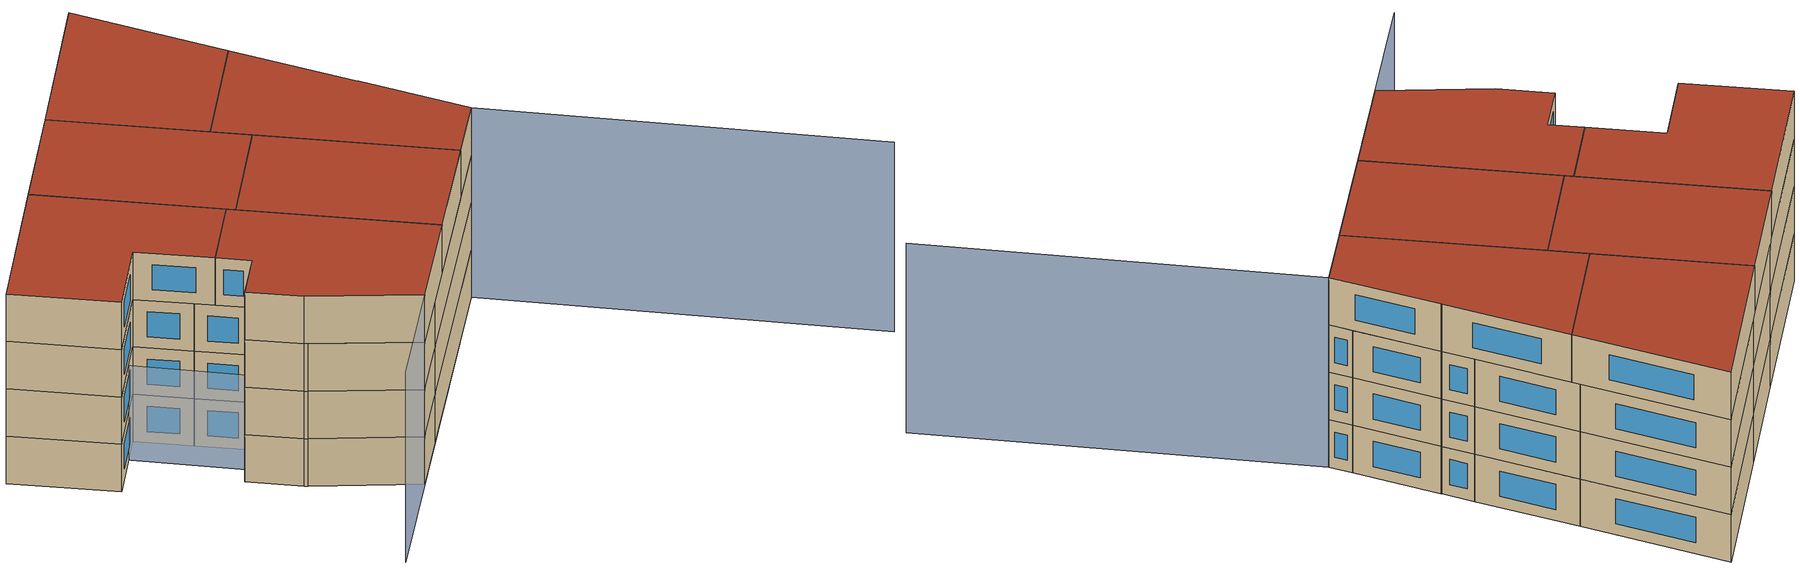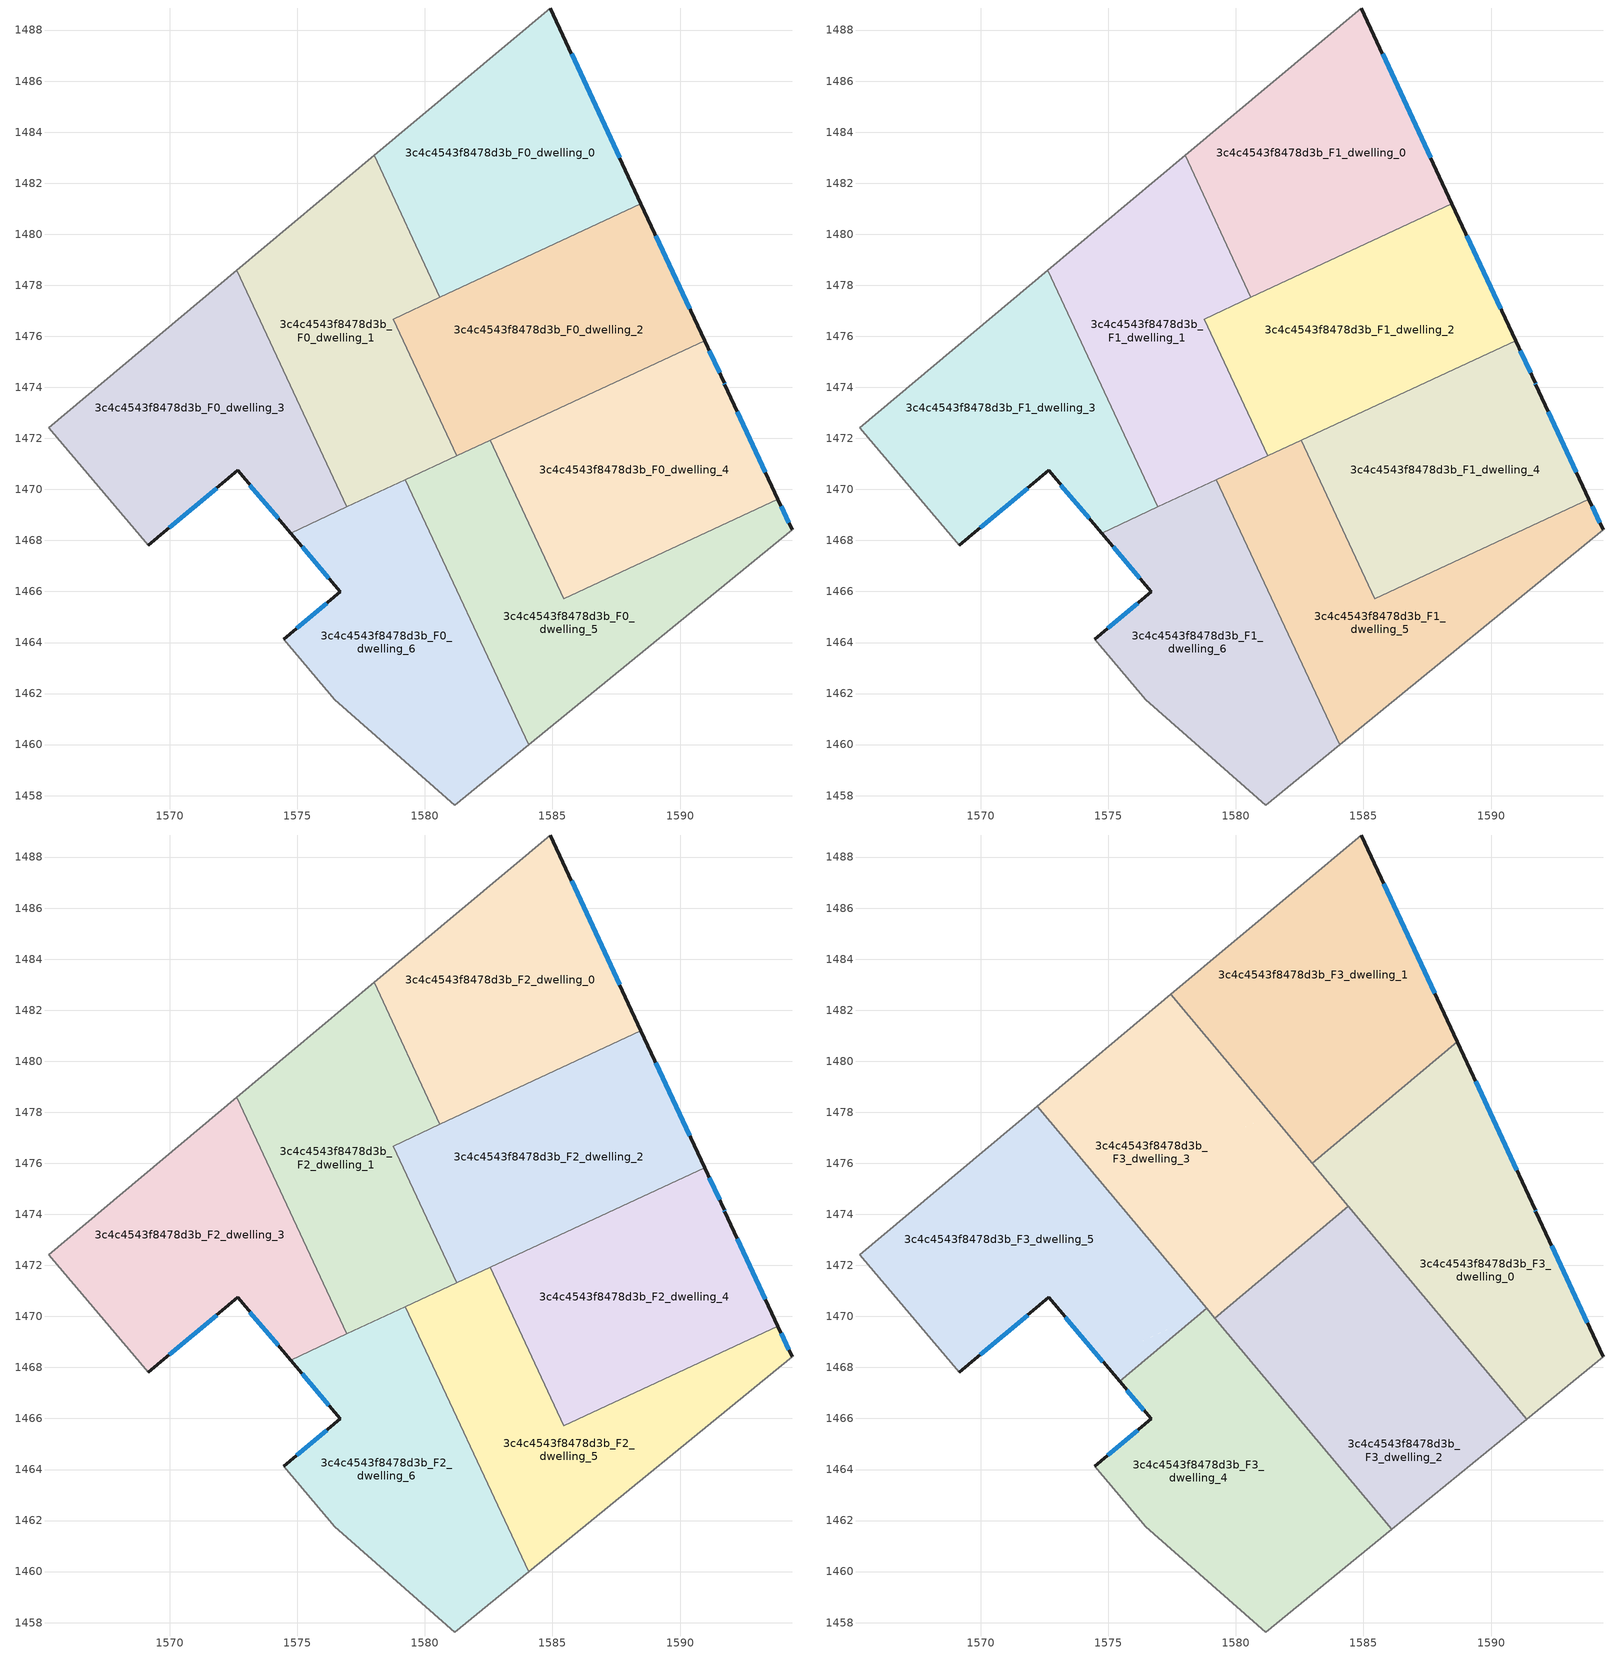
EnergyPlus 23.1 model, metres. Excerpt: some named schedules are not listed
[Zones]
3c4c4543f8478d3b_F0_dwelling_0
 floor ground (EU_floor_Construction): 1584.91,1488.87 1588.47,1481.19 1580.59,1477.53 1578.01,1483.09 z0
 wall outside (EU_wall_Construction): 1588.47,1481.19 1584.91,1488.87 z0:3
 wall to 3c4c4543f8478d3b_F0_dwelling_1 (EU_wall_Construction): 1578.01,1483.09 1580.59,1477.53 z0:3
 wall adiabatic (EU_wall_Construction): 1584.91,1488.87 1578.01,1483.09 z0:3
 wall to 3c4c4543f8478d3b_F0_dwelling_2 (EU_wall_Construction): 1580.59,1477.53 1588.47,1481.19 z0:3
 window (EU_Window_Construction): 1587.63,1483 1585.75,1487.06 z0.7:2.3
3c4c4543f8478d3b_F0_dwelling_1
 floor ground (EU_floor_Construction): 1578.01,1483.09 1580.59,1477.53 1578.75,1476.68 1581.25,1471.31 1576.95,1469.32 1572.64,1478.59 z0
 wall to 3c4c4543f8478d3b_F0_dwelling_2 (EU_wall_Construction): 1581.25,1471.31 1578.75,1476.68 1580.59,1477.53 z0:3
 wall to 3c4c4543f8478d3b_F0_dwelling_3 (EU_wall_Construction): 1572.64,1478.59 1576.95,1469.32 z0:3
 wall adiabatic (EU_wall_Construction): 1578.01,1483.09 1572.64,1478.59 z0:3
 wall to 3c4c4543f8478d3b_F0_dwelling_6 (EU_wall_Construction): 1576.95,1469.32 1579.24,1470.38 z0:3
 wall to 3c4c4543f8478d3b_F0_dwelling_5 (EU_wall_Construction): 1579.24,1470.38 1581.25,1471.31 z0:3
3c4c4543f8478d3b_F0_dwelling_2
 floor ground (EU_floor_Construction): 1588.47,1481.19 1590.96,1475.83 1581.25,1471.31 1578.75,1476.68 z0
 wall outside (EU_wall_Construction): 1590.96,1475.83 1588.47,1481.19 z0:3
 wall to 3c4c4543f8478d3b_F0_dwelling_4 (EU_wall_Construction): 1582.56,1471.92 1590.96,1475.83 z0:3
 wall to 3c4c4543f8478d3b_F0_dwelling_5 (EU_wall_Construction): 1581.25,1471.31 1582.56,1471.92 z0:3
 window (EU_Window_Construction): 1590.38,1477.09 1589.05,1479.93 z0.7:2.3
3c4c4543f8478d3b_F0_dwelling_3
 floor ground (EU_floor_Construction): 1572.64,1478.59 1576.95,1469.32 1574.74,1468.29 1572.66,1470.74 1569.17,1467.81 1565.26,1472.42 z0
 wall outside (EU_wall_Construction): 1569.17,1467.81 1572.66,1470.74 1574.74,1468.29 z0:3
 wall adiabatic (EU_wall_Construction): 1572.64,1478.59 1565.26,1472.42 1569.17,1467.81 z0:3
 wall to 3c4c4543f8478d3b_F0_dwelling_6 (EU_wall_Construction): 1574.74,1468.29 1576.95,1469.31 z0:3
 window (EU_Window_Construction): 1573.15,1470.17 1574.25,1468.86 / 1569.99,1468.5 1571.84,1470.05 z0.7:2.3
3c4c4543f8478d3b_F0_dwelling_4
 floor ground (EU_floor_Construction): 1591.73,1474.17 1591.76,1474.11 1593.84,1469.62 1585.45,1465.72 1582.56,1471.92 1590.96,1475.83 z0
 wall outside (EU_wall_Construction): 1593.84,1469.62 1591.76,1474.11 1591.73,1474.17 1590.96,1475.83 z0:3
 wall to 3c4c4543f8478d3b_F0_dwelling_5 (EU_wall_Construction): 1582.56,1471.92 1585.45,1465.72 1593.84,1469.62 z0:3
 window (EU_Window_Construction): 1591.75,1474.12 1591.73,1474.16 / 1593.35,1470.67 1592.24,1473.05 / 1591.55,1474.56 1591.14,1475.44 z0.7:2.3
3c4c4543f8478d3b_F0_dwelling_5
 floor ground (EU_floor_Construction): 1593.84,1469.62 1594.4,1468.41 1584.07,1460 1579.24,1470.38 1582.56,1471.92 1585.45,1465.72 z0
 wall outside (EU_wall_Construction): 1594.4,1468.41 1593.84,1469.62 z0:3
 wall adiabatic (EU_wall_Construction): 1584.07,1460 1594.4,1468.41 z0:3
 wall to 3c4c4543f8478d3b_F0_dwelling_6 (EU_wall_Construction): 1579.24,1470.38 1584.07,1460 z0:3
 window (EU_Window_Construction): 1594.26,1468.7 1593.97,1469.33 z0.7:2.3
3c4c4543f8478d3b_F0_dwelling_6
 floor ground (EU_floor_Construction): 1579.24,1470.38 1584.07,1460 1581.17,1457.63 1576.63,1461.62 1576.48,1461.75 1574.46,1464.13 1576.69,1465.98 1574.74,1468.29 z0
 wall outside (EU_wall_Construction): 1574.74,1468.29 1576.69,1465.98 1574.46,1464.13 z0:3
 wall adiabatic (EU_wall_Construction): 1574.46,1464.13 1576.48,1461.75 1576.63,1461.62 1581.17,1457.63 1584.07,1460 z0:3
 window (EU_Window_Construction): 1575.2,1467.75 1576.23,1466.52 / 1576.16,1465.55 1574.98,1464.56 z0.7:2.3
3c4c4543f8478d3b_F1_dwelling_0
 floor to 3c4c4543f8478d3b_F0_dwelling_0 (EU_floor_Construction): 1584.91,1488.87 1588.47,1481.19 1580.59,1477.53 1578.01,1483.09 z3
 wall outside (EU_wall_Construction): 1588.47,1481.19 1584.91,1488.87 z3:6
 wall to 3c4c4543f8478d3b_F1_dwelling_1 (EU_wall_Construction): 1578.01,1483.09 1580.59,1477.53 z3:6
 wall adiabatic (EU_wall_Construction): 1584.91,1488.87 1578.01,1483.09 z3:6
 wall to 3c4c4543f8478d3b_F1_dwelling_2 (EU_wall_Construction): 1580.59,1477.53 1588.47,1481.19 z3:6
 window (EU_Window_Construction): 1587.63,1483 1585.75,1487.06 z3.7:5.3
3c4c4543f8478d3b_F1_dwelling_1
 floor to 3c4c4543f8478d3b_F0_dwelling_1 (EU_floor_Construction): 1578.01,1483.09 1580.59,1477.53 1578.75,1476.68 1581.25,1471.31 1576.95,1469.32 1572.64,1478.59 z3
 wall to 3c4c4543f8478d3b_F1_dwelling_2 (EU_wall_Construction): 1581.25,1471.31 1578.75,1476.68 1580.59,1477.53 z3:6
 wall to 3c4c4543f8478d3b_F1_dwelling_3 (EU_wall_Construction): 1572.64,1478.59 1576.95,1469.32 z3:6
 wall adiabatic (EU_wall_Construction): 1578.01,1483.09 1572.64,1478.59 z3:6
 wall to 3c4c4543f8478d3b_F1_dwelling_6 (EU_wall_Construction): 1576.95,1469.32 1579.24,1470.38 z3:6
 wall to 3c4c4543f8478d3b_F1_dwelling_5 (EU_wall_Construction): 1579.24,1470.38 1581.25,1471.31 z3:6
3c4c4543f8478d3b_F1_dwelling_2
 floor to 3c4c4543f8478d3b_F0_dwelling_2 (EU_floor_Construction): 1588.47,1481.19 1590.96,1475.83 1581.25,1471.31 1578.75,1476.68 z3
 wall outside (EU_wall_Construction): 1590.96,1475.83 1588.47,1481.19 z3:6
 wall to 3c4c4543f8478d3b_F1_dwelling_4 (EU_wall_Construction): 1582.56,1471.92 1590.96,1475.83 z3:6
 wall to 3c4c4543f8478d3b_F1_dwelling_5 (EU_wall_Construction): 1581.25,1471.31 1582.56,1471.92 z3:6
 window (EU_Window_Construction): 1590.38,1477.09 1589.05,1479.93 z3.7:5.3
3c4c4543f8478d3b_F1_dwelling_3
 floor to 3c4c4543f8478d3b_F0_dwelling_3 (EU_floor_Construction): 1572.64,1478.59 1576.95,1469.32 1574.74,1468.29 1572.66,1470.74 1569.17,1467.81 1565.26,1472.42 z3
 wall outside (EU_wall_Construction): 1569.17,1467.81 1572.66,1470.74 1574.74,1468.29 z3:6
 wall adiabatic (EU_wall_Construction): 1572.64,1478.59 1565.26,1472.42 1569.17,1467.81 z3:6
 wall to 3c4c4543f8478d3b_F1_dwelling_6 (EU_wall_Construction): 1574.74,1468.29 1576.95,1469.31 z3:6
 window (EU_Window_Construction): 1573.15,1470.17 1574.25,1468.86 / 1569.99,1468.5 1571.84,1470.05 z3.7:5.3
3c4c4543f8478d3b_F1_dwelling_4
 floor to 3c4c4543f8478d3b_F0_dwelling_4 (EU_floor_Construction): 1591.73,1474.17 1591.76,1474.11 1593.84,1469.62 1585.45,1465.72 1582.56,1471.92 1590.96,1475.83 z3
 wall outside (EU_wall_Construction): 1593.84,1469.62 1591.76,1474.11 1591.73,1474.17 1590.96,1475.83 z3:6
 wall to 3c4c4543f8478d3b_F1_dwelling_5 (EU_wall_Construction): 1582.56,1471.92 1585.45,1465.72 1593.84,1469.62 z3:6
 window (EU_Window_Construction): 1591.75,1474.12 1591.73,1474.16 / 1593.35,1470.67 1592.24,1473.05 / 1591.55,1474.56 1591.14,1475.44 z3.7:5.3
3c4c4543f8478d3b_F1_dwelling_5
 floor to 3c4c4543f8478d3b_F0_dwelling_5 (EU_floor_Construction): 1593.84,1469.62 1594.4,1468.41 1584.07,1460 1579.24,1470.38 1582.56,1471.92 1585.45,1465.72 z3
 wall outside (EU_wall_Construction): 1594.4,1468.41 1593.84,1469.62 z3:6
 wall adiabatic (EU_wall_Construction): 1584.07,1460 1594.4,1468.41 z3:6
 wall to 3c4c4543f8478d3b_F1_dwelling_6 (EU_wall_Construction): 1579.24,1470.38 1584.07,1460 z3:6
 window (EU_Window_Construction): 1594.26,1468.7 1593.97,1469.33 z3.7:5.3
3c4c4543f8478d3b_F1_dwelling_6
 floor to 3c4c4543f8478d3b_F0_dwelling_6 (EU_floor_Construction): 1579.24,1470.38 1584.07,1460 1581.17,1457.63 1576.63,1461.62 1576.48,1461.75 1574.46,1464.13 1576.69,1465.98 1574.74,1468.29 z3
 wall outside (EU_wall_Construction): 1574.74,1468.29 1576.69,1465.98 1574.46,1464.13 z3:6
 wall adiabatic (EU_wall_Construction): 1574.46,1464.13 1576.48,1461.75 1576.63,1461.62 1581.17,1457.63 1584.07,1460 z3:6
 window (EU_Window_Construction): 1575.2,1467.75 1576.23,1466.52 / 1576.16,1465.55 1574.98,1464.56 z3.7:5.3
3c4c4543f8478d3b_F2_dwelling_0
 floor to 3c4c4543f8478d3b_F1_dwelling_0 (EU_floor_Construction): 1584.91,1488.87 1588.47,1481.19 1580.59,1477.53 1578.01,1483.09 z6
 wall outside (EU_wall_Construction): 1588.47,1481.19 1584.91,1488.87 z6:9
 wall to 3c4c4543f8478d3b_F2_dwelling_1 (EU_wall_Construction): 1578.01,1483.09 1580.59,1477.53 z6:9
 wall adiabatic (EU_wall_Construction): 1584.91,1488.87 1578.01,1483.09 z6:9
 wall to 3c4c4543f8478d3b_F2_dwelling_2 (EU_wall_Construction): 1580.59,1477.53 1588.47,1481.19 z6:9
 window (EU_Window_Construction): 1587.63,1483 1585.75,1487.06 z6.7:8.3
3c4c4543f8478d3b_F2_dwelling_1
 floor to 3c4c4543f8478d3b_F1_dwelling_1 (EU_floor_Construction): 1578.01,1483.09 1580.59,1477.53 1578.75,1476.68 1581.25,1471.31 1576.95,1469.32 1572.64,1478.59 z6
 wall to 3c4c4543f8478d3b_F2_dwelling_2 (EU_wall_Construction): 1581.25,1471.31 1578.75,1476.68 1580.59,1477.53 z6:9
 wall to 3c4c4543f8478d3b_F2_dwelling_3 (EU_wall_Construction): 1572.64,1478.59 1576.95,1469.32 z6:9
 wall adiabatic (EU_wall_Construction): 1578.01,1483.09 1572.64,1478.59 z6:9
 wall to 3c4c4543f8478d3b_F2_dwelling_6 (EU_wall_Construction): 1576.95,1469.32 1579.24,1470.38 z6:9
 wall to 3c4c4543f8478d3b_F2_dwelling_5 (EU_wall_Construction): 1579.24,1470.38 1581.25,1471.31 z6:9
3c4c4543f8478d3b_F2_dwelling_2
 floor to 3c4c4543f8478d3b_F1_dwelling_2 (EU_floor_Construction): 1588.47,1481.19 1590.96,1475.83 1581.25,1471.31 1578.75,1476.68 z6
 wall outside (EU_wall_Construction): 1590.96,1475.83 1588.47,1481.19 z6:9
 wall to 3c4c4543f8478d3b_F2_dwelling_4 (EU_wall_Construction): 1582.56,1471.92 1590.96,1475.83 z6:9
 wall to 3c4c4543f8478d3b_F2_dwelling_5 (EU_wall_Construction): 1581.25,1471.31 1582.56,1471.92 z6:9
 window (EU_Window_Construction): 1590.38,1477.09 1589.05,1479.93 z6.7:8.3
3c4c4543f8478d3b_F2_dwelling_3
 floor to 3c4c4543f8478d3b_F1_dwelling_3 (EU_floor_Construction): 1572.64,1478.59 1576.95,1469.32 1574.74,1468.29 1572.66,1470.74 1569.17,1467.81 1565.26,1472.42 z6
 wall outside (EU_wall_Construction): 1569.17,1467.81 1572.66,1470.74 1574.74,1468.29 z6:9
 wall adiabatic (EU_wall_Construction): 1572.64,1478.59 1565.26,1472.42 1569.17,1467.81 z6:9
 wall to 3c4c4543f8478d3b_F2_dwelling_6 (EU_wall_Construction): 1574.74,1468.29 1576.95,1469.31 z6:9
 window (EU_Window_Construction): 1573.15,1470.17 1574.25,1468.86 / 1569.99,1468.5 1571.84,1470.05 z6.7:8.3
3c4c4543f8478d3b_F2_dwelling_4
 floor to 3c4c4543f8478d3b_F1_dwelling_4 (EU_floor_Construction): 1591.73,1474.17 1591.76,1474.11 1593.84,1469.62 1585.45,1465.72 1582.56,1471.92 1590.96,1475.83 z6
 wall outside (EU_wall_Construction): 1593.84,1469.62 1591.76,1474.11 1591.73,1474.17 1590.96,1475.83 z6:9
 wall to 3c4c4543f8478d3b_F2_dwelling_5 (EU_wall_Construction): 1582.56,1471.92 1585.45,1465.72 1593.84,1469.62 z6:9
 window (EU_Window_Construction): 1591.75,1474.12 1591.73,1474.16 / 1593.35,1470.67 1592.24,1473.05 / 1591.55,1474.56 1591.14,1475.44 z6.7:8.3
3c4c4543f8478d3b_F2_dwelling_5
 floor to 3c4c4543f8478d3b_F1_dwelling_5 (EU_floor_Construction): 1593.84,1469.62 1594.4,1468.41 1584.07,1460 1579.24,1470.38 1582.56,1471.92 1585.45,1465.72 z6
 wall outside (EU_wall_Construction): 1594.4,1468.41 1593.84,1469.62 z6:9
 wall adiabatic (EU_wall_Construction): 1584.07,1460 1594.4,1468.41 z6:9
 wall to 3c4c4543f8478d3b_F2_dwelling_6 (EU_wall_Construction): 1579.24,1470.38 1584.07,1460 z6:9
 window (EU_Window_Construction): 1594.26,1468.7 1593.97,1469.33 z6.7:8.3
3c4c4543f8478d3b_F2_dwelling_6
 floor to 3c4c4543f8478d3b_F1_dwelling_6 (EU_floor_Construction): 1579.24,1470.38 1584.07,1460 1581.17,1457.63 1576.63,1461.62 1576.48,1461.75 1574.46,1464.13 1576.69,1465.98 1574.74,1468.29 z6
 wall outside (EU_wall_Construction): 1574.74,1468.29 1576.69,1465.98 1574.46,1464.13 z6:9
 wall adiabatic (EU_wall_Construction): 1574.46,1464.13 1576.48,1461.75 1576.63,1461.62 1581.17,1457.63 1584.07,1460 z6:9
 window (EU_Window_Construction): 1575.2,1467.75 1576.23,1466.52 / 1576.16,1465.55 1574.98,1464.56 z6.7:8.3
3c4c4543f8478d3b_F3_dwelling_0
 floor to 3c4c4543f8478d3b_F2_dwelling_4 (EU_floor_Construction): 1591.73,1474.17 1591.76,1474.11 1593.84,1469.62 1589.88,1467.78 1585.33,1473.21 1590.96,1475.83 z9
 floor to 3c4c4543f8478d3b_F2_dwelling_2 (EU_floor_Construction): 1588.67,1480.75 1590.96,1475.83 1585.33,1473.21 1583,1476 z9
 floor to 3c4c4543f8478d3b_F2_dwelling_5 (EU_floor_Construction): 1593.84,1469.62 1594.4,1468.41 1591.4,1465.97 1589.88,1467.78 z9
 wall outside (EU_wall_Construction): 1594.4,1468.41 1591.76,1474.11 1591.73,1474.17 1588.67,1480.75 z9:12
 wall adiabatic (EU_wall_Construction): 1591.4,1465.97 1594.4,1468.41 z9:12
 wall to 3c4c4543f8478d3b_F3_dwelling_1 (EU_wall_Construction): 1588.67,1480.75 1583,1476 z9:12
 wall to 3c4c4543f8478d3b_F3_dwelling_2 (EU_wall_Construction): 1584.41,1474.31 1591.4,1465.97 z9:12
 wall to 3c4c4543f8478d3b_F3_dwelling_3 (EU_wall_Construction): 1583,1476 1584.41,1474.31 z9:12
 window (EU_Window_Construction): 1593.78,1469.75 1592.38,1472.77 / 1591.01,1475.72 1589.39,1479.21 / 1591.75,1474.12 1591.73,1474.16 z9.7:11.3
 roof outside (EU_roof_Construction): 1594.4,1468.41 1591.76,1474.11 1591.73,1474.17 1588.67,1480.75 1583,1476 1591.4,1465.97 z12
3c4c4543f8478d3b_F3_dwelling_1
 floor to 3c4c4543f8478d3b_F2_dwelling_0 (EU_floor_Construction): 1584.91,1488.87 1588.47,1481.19 1581.4,1477.91 1579.18,1480.56 1578.01,1483.09 z9
 floor to 3c4c4543f8478d3b_F2_dwelling_2 (EU_floor_Construction): 1588.47,1481.19 1588.67,1480.75 1583,1476 1581.4,1477.91 z9
 floor to 3c4c4543f8478d3b_F2_dwelling_1 (EU_floor_Construction): 1578.01,1483.09 1579.18,1480.56 1577.46,1482.62 z9
 wall outside (EU_wall_Construction): 1588.67,1480.75 1584.91,1488.87 z9:12
 wall adiabatic (EU_wall_Construction): 1584.91,1488.87 1577.46,1482.62 z9:12
 wall to 3c4c4543f8478d3b_F3_dwelling_3 (EU_wall_Construction): 1577.46,1482.62 1583,1476 z9:12
 window (EU_Window_Construction): 1587.79,1482.66 1585.79,1486.96 z9.7:11.3
 roof outside (EU_roof_Construction): 1588.67,1480.75 1584.91,1488.87 1577.46,1482.62 1583,1476 z12
3c4c4543f8478d3b_F3_dwelling_2
 floor to 3c4c4543f8478d3b_F2_dwelling_5 (EU_floor_Construction): 1589.88,1467.78 1591.4,1465.97 1586.11,1461.66 1579.78,1469.22 1579.37,1470.1 1580.3,1470.87 1582.56,1471.92 1585.45,1465.72 z9
 floor to 3c4c4543f8478d3b_F2_dwelling_4 (EU_floor_Construction): 1585.33,1473.21 1589.88,1467.78 1585.45,1465.72 1582.56,1471.92 z9
 floor to 3c4c4543f8478d3b_F2_dwelling_6 (EU_floor_Construction): 1579.37,1470.1 1579.78,1469.22 1579.18,1469.94 z9
 floor to 3c4c4543f8478d3b_F2_dwelling_2 (EU_floor_Construction): 1584.41,1474.31 1585.33,1473.21 1581.25,1471.31 1581.13,1471.57 z9
 floor to 3c4c4543f8478d3b_F2_dwelling_1 (EU_floor_Construction): 1581.13,1471.57 1581.25,1471.31 1580.3,1470.87 z9
 wall to 3c4c4543f8478d3b_F3_dwelling_3 (EU_wall_Construction): 1584.41,1474.31 1579.18,1469.93 z9:12
 wall adiabatic (EU_wall_Construction): 1586.11,1461.66 1591.4,1465.97 z9:12
 wall to 3c4c4543f8478d3b_F3_dwelling_4 (EU_wall_Construction): 1579.18,1469.93 1586.11,1461.66 z9:12
 roof outside (EU_roof_Construction): 1591.4,1465.97 1584.41,1474.31 1579.18,1469.93 1586.11,1461.66 z12
3c4c4543f8478d3b_F3_dwelling_3
 floor to 3c4c4543f8478d3b_F2_dwelling_1 (EU_floor_Construction): 1579.18,1480.56 1580.59,1477.53 1578.75,1476.68 1581.13,1471.57 1580.3,1470.87 1578.93,1470.24 1573.51,1476.71 1572.64,1478.59 1577.46,1482.62 z9
 floor to 3c4c4543f8478d3b_F2_dwelling_0 (EU_floor_Construction): 1579.18,1480.56 1581.4,1477.91 1580.59,1477.53 z9
 floor to 3c4c4543f8478d3b_F2_dwelling_3 (EU_floor_Construction): 1572.64,1478.59 1573.51,1476.71 1572.22,1478.25 z9
 floor to 3c4c4543f8478d3b_F2_dwelling_6 (EU_floor_Construction): 1579.24,1470.38 1579.37,1470.1 1579.18,1469.94 1578.93,1470.24 z9
 floor to 3c4c4543f8478d3b_F2_dwelling_2 (EU_floor_Construction): 1581.4,1477.91 1584.41,1474.31 1581.13,1471.57 1578.75,1476.68 z9
 floor to 3c4c4543f8478d3b_F2_dwelling_5 (EU_floor_Construction): 1580.3,1470.87 1579.37,1470.1 1579.24,1470.38 z9
 wall adiabatic (EU_wall_Construction): 1577.46,1482.62 1572.22,1478.25 z9:12
 wall to 3c4c4543f8478d3b_F3_dwelling_5 (EU_wall_Construction): 1572.22,1478.25 1578.86,1470.32 z9:12
 wall to 3c4c4543f8478d3b_F3_dwelling_4 (EU_wall_Construction): 1578.86,1470.32 1579.18,1469.94 z9:12
 roof outside (EU_roof_Construction): 1584.41,1474.31 1577.46,1482.62 1572.22,1478.25 1579.18,1469.93 z12
3c4c4543f8478d3b_F3_dwelling_4
 floor to 3c4c4543f8478d3b_F2_dwelling_6 (EU_floor_Construction): 1579.78,1469.22 1584.07,1460 1581.17,1457.63 1576.48,1461.75 1574.46,1464.13 1576.69,1465.98 1575.44,1467.46 1578.56,1470.06 1578.93,1470.24 z9
 floor to 3c4c4543f8478d3b_F2_dwelling_5 (EU_floor_Construction): 1579.78,1469.22 1586.11,1461.66 1584.07,1460 z9
 floor to 3c4c4543f8478d3b_F2_dwelling_1 (EU_floor_Construction): 1578.86,1470.32 1578.93,1470.24 1578.56,1470.06 z9
 wall outside (EU_wall_Construction): 1575.44,1467.46 1576.69,1465.98 1574.46,1464.13 z9:12
 wall to 3c4c4543f8478d3b_F3_dwelling_5 (EU_wall_Construction): 1578.86,1470.32 1575.44,1467.46 z9:12
 wall adiabatic (EU_wall_Construction): 1574.46,1464.13 1576.48,1461.75 1581.17,1457.63 1586.11,1461.66 z9:12
 window (EU_Window_Construction): 1575.73,1467.11 1576.39,1466.33 / 1576.16,1465.55 1574.98,1464.56 z9.7:11.3
 roof outside (EU_roof_Construction): 1586.11,1461.66 1578.86,1470.32 1575.44,1467.46 1576.69,1465.98 1574.46,1464.13 1576.48,1461.75 1581.17,1457.63 z12
3c4c4543f8478d3b_F3_dwelling_5
 floor to 3c4c4543f8478d3b_F2_dwelling_3 (EU_floor_Construction): 1573.51,1476.71 1576.95,1469.32 1574.74,1468.29 1572.66,1470.74 1569.17,1467.81 1565.26,1472.42 1572.22,1478.25 z9
 floor to 3c4c4543f8478d3b_F2_dwelling_1 (EU_floor_Construction): 1573.51,1476.71 1578.86,1470.32 1578.56,1470.06 1576.95,1469.32 z9
 floor to 3c4c4543f8478d3b_F2_dwelling_6 (EU_floor_Construction): 1578.56,1470.06 1575.44,1467.46 1574.74,1468.29 z9
 wall outside (EU_wall_Construction): 1569.17,1467.81 1572.66,1470.74 1575.44,1467.46 z9:12
 wall adiabatic (EU_wall_Construction): 1572.22,1478.25 1565.26,1472.42 1569.17,1467.81 z9:12
 window (EU_Window_Construction): 1573.31,1469.97 1574.79,1468.23 / 1569.99,1468.5 1571.84,1470.05 z9.7:11.3
 roof outside (EU_roof_Construction): 1578.86,1470.32 1572.22,1478.25 1565.26,1472.42 1569.17,1467.81 1572.66,1470.74 1575.44,1467.46 z12
shading: 1575.66,1453.15 1594.39,1468.41 / 1594.39,1468.41 1608.39,1451.24 z0:12; 1567.59,1474.31 1581.17,1457.63 z0:6
[Building]
EU S2 Campaign: North Axis=0; Terrain=City; Solar Distribution=FullExterior
[Site:Location]
Budapest.Ferenc.Liszt.Intl.AP: Latitude=47.437; Longitude=19.256; Time Zone=1; Elevation=185
[SizingPeriod:WeatherFileDays]
AnnualSizingPeriod: Begin Month=1; Begin Day of Month=1; End Month=12; End Day of Month=31; Day of Week for Start Day=Monday; Use Weather File Daylight Saving Period=No; Use Weather File Rain and Snow Indicators=No
[MATERIAL]
EU_InternalMass_Material: Roughness=MediumRough; Thickness=0.1; Conductivity=1; Density=1800; Specific Heat=900; Thermal Absorptance=0.9; Solar Absorptance=0.7; Visible Absorptance=0.7
[MATERIAL:NOMASS] Roughness=MediumRough; Thermal Absorptance=0.9; Solar Absorptance=0.7; Visible Absorptance=0.7
Name | Thermal Resistance
EU_wall_NoMass | 0.832559
EU_roof_NoMass | 1.39638
EU_floor_NoMass | 0.872794
[WINDOWMATERIAL:SIMPLEGLAZINGSYSTEM]
EU_Window_SimpleGlazing: UFactor=2.79869; Solar Heat Gain Coefficient=0.75; Visible Transmittance=0.75
[CONSTRUCTION]
EU_wall_Construction: EU_wall_NoMass
EU_roof_Construction: EU_roof_NoMass
EU_floor_Construction: EU_floor_NoMass
EU_Window_Construction: EU_Window_SimpleGlazing
EU_InternalMass_Construction: EU_InternalMass_Material
[ZONE] Type=1; Multiplier=1; Ceiling Height=autocalculate; Floor Area=autocalculate; Part of Total Floor Area=Yes
Name | Volume
3c4c4543f8478d3b_F0_dwelling_0; 3c4c4543f8478d3b_F1_dwelling_0; 3c4c4543f8478d3b_F2_dwelling_0; 3c4c4543f8478d3b_F0_dwelling_4; 3c4c4543f8478d3b_F1_dwelling_4; 3c4c4543f8478d3b_F2_dwelling_4 | 190.096
3c4c4543f8478d3b_F3_dwelling_0 | 221.777
3c4c4543f8478d3b_F0_dwelling_1; 3c4c4543f8478d3b_F1_dwelling_1; 3c4c4543f8478d3b_F2_dwelling_1 | 190.12
3c4c4543f8478d3b_F3_dwelling_1 | 221.774
3c4c4543f8478d3b_F0_dwelling_2; 3c4c4543f8478d3b_F1_dwelling_2; 3c4c4543f8478d3b_F2_dwelling_2; 3c4c4543f8478d3b_F0_dwelling_6; 3c4c4543f8478d3b_F1_dwelling_6; 3c4c4543f8478d3b_F2_dwelling_6 | 190.099
3c4c4543f8478d3b_F3_dwelling_2 | 221.803
3c4c4543f8478d3b_F0_dwelling_3; 3c4c4543f8478d3b_F1_dwelling_3; 3c4c4543f8478d3b_F2_dwelling_3 | 190.115
3c4c4543f8478d3b_F3_dwelling_3 | 221.815
3c4c4543f8478d3b_F3_dwelling_4 | 221.79
3c4c4543f8478d3b_F0_dwelling_5; 3c4c4543f8478d3b_F1_dwelling_5; 3c4c4543f8478d3b_F2_dwelling_5 | 190.123
3c4c4543f8478d3b_F3_dwelling_5 | 221.792
[INTERNALMASS] Construction=EU_InternalMass_Construction
Name | Zone or ZoneList | Surface Area
3c4c4543f8478d3b_F0_dwelling_0_EU_InternalMass | 3c4c4543f8478d3b_F0_dwelling_0 | 63.3655
3c4c4543f8478d3b_F0_dwelling_1_EU_InternalMass | 3c4c4543f8478d3b_F0_dwelling_1 | 63.3731
3c4c4543f8478d3b_F0_dwelling_2_EU_InternalMass | 3c4c4543f8478d3b_F0_dwelling_2 | 63.3672
3c4c4543f8478d3b_F0_dwelling_3_EU_InternalMass | 3c4c4543f8478d3b_F0_dwelling_3 | 63.3693
3c4c4543f8478d3b_F0_dwelling_4_EU_InternalMass | 3c4c4543f8478d3b_F0_dwelling_4 | 63.3649
3c4c4543f8478d3b_F0_dwelling_5_EU_InternalMass | 3c4c4543f8478d3b_F0_dwelling_5 | 63.3741
3c4c4543f8478d3b_F0_dwelling_6_EU_InternalMass | 3c4c4543f8478d3b_F0_dwelling_6 | 63.3659
3c4c4543f8478d3b_F1_dwelling_0_EU_InternalMass | 3c4c4543f8478d3b_F1_dwelling_0 | 63.3655
3c4c4543f8478d3b_F1_dwelling_1_EU_InternalMass | 3c4c4543f8478d3b_F1_dwelling_1 | 63.3731
3c4c4543f8478d3b_F1_dwelling_2_EU_InternalMass | 3c4c4543f8478d3b_F1_dwelling_2 | 63.3672
3c4c4543f8478d3b_F1_dwelling_3_EU_InternalMass | 3c4c4543f8478d3b_F1_dwelling_3 | 63.3693
3c4c4543f8478d3b_F1_dwelling_4_EU_InternalMass | 3c4c4543f8478d3b_F1_dwelling_4 | 63.3649
3c4c4543f8478d3b_F1_dwelling_5_EU_InternalMass | 3c4c4543f8478d3b_F1_dwelling_5 | 63.3741
3c4c4543f8478d3b_F1_dwelling_6_EU_InternalMass | 3c4c4543f8478d3b_F1_dwelling_6 | 63.3659
3c4c4543f8478d3b_F2_dwelling_0_EU_InternalMass | 3c4c4543f8478d3b_F2_dwelling_0 | 63.3655
3c4c4543f8478d3b_F2_dwelling_1_EU_InternalMass | 3c4c4543f8478d3b_F2_dwelling_1 | 63.3731
3c4c4543f8478d3b_F2_dwelling_2_EU_InternalMass | 3c4c4543f8478d3b_F2_dwelling_2 | 63.3672
3c4c4543f8478d3b_F2_dwelling_3_EU_InternalMass | 3c4c4543f8478d3b_F2_dwelling_3 | 63.3693
3c4c4543f8478d3b_F2_dwelling_4_EU_InternalMass | 3c4c4543f8478d3b_F2_dwelling_4 | 63.3649
3c4c4543f8478d3b_F2_dwelling_5_EU_InternalMass | 3c4c4543f8478d3b_F2_dwelling_5 | 63.3741
3c4c4543f8478d3b_F2_dwelling_6_EU_InternalMass | 3c4c4543f8478d3b_F2_dwelling_6 | 63.3659
3c4c4543f8478d3b_F3_dwelling_0_EU_InternalMass | 3c4c4543f8478d3b_F3_dwelling_0 | 73.9256
3c4c4543f8478d3b_F3_dwelling_1_EU_InternalMass | 3c4c4543f8478d3b_F3_dwelling_1 | 73.927
3c4c4543f8478d3b_F3_dwelling_2_EU_InternalMass | 3c4c4543f8478d3b_F3_dwelling_2 | 73.9347
3c4c4543f8478d3b_F3_dwelling_3_EU_InternalMass | 3c4c4543f8478d3b_F3_dwelling_3 | 73.9356
3c4c4543f8478d3b_F3_dwelling_4_EU_InternalMass | 3c4c4543f8478d3b_F3_dwelling_4 | 73.9304
3c4c4543f8478d3b_F3_dwelling_5_EU_InternalMass | 3c4c4543f8478d3b_F3_dwelling_5 | 73.9298
[OTHEREQUIPMENT] Fuel Type=Electricity; Design Level Calculation Method=Watts/Area; Power per Zone Floor Area=1; Fraction Latent=0; Fraction Radiant=0; Fraction Lost=0; Carbon Dioxide Generation Rate=0; EndUse Subcategory=EU_Step8_InternalGains
Name | Zone or ZoneList or Space or SpaceList | Schedule
EU_Step8_InternalGain_3c4c4543f8478d3b_F0_dwelling_0_f000 | 3c4c4543f8478d3b_F0_dwelling_0 | EU_Step8_GainSchedule_3c4c4543f8478d3b_F0_dwelling_0_f000
EU_Step8_InternalGain_3c4c4543f8478d3b_F0_dwelling_1_f000 | 3c4c4543f8478d3b_F0_dwelling_1 | EU_Step8_GainSchedule_3c4c4543f8478d3b_F0_dwelling_1_f000
EU_Step8_InternalGain_3c4c4543f8478d3b_F0_dwelling_2_f000 | 3c4c4543f8478d3b_F0_dwelling_2 | EU_Step8_GainSchedule_3c4c4543f8478d3b_F0_dwelling_2_f000
EU_Step8_InternalGain_3c4c4543f8478d3b_F0_dwelling_3_f000 | 3c4c4543f8478d3b_F0_dwelling_3 | EU_Step8_GainSchedule_3c4c4543f8478d3b_F0_dwelling_3_f000
EU_Step8_InternalGain_3c4c4543f8478d3b_F0_dwelling_4_f000 | 3c4c4543f8478d3b_F0_dwelling_4 | EU_Step8_GainSchedule_3c4c4543f8478d3b_F0_dwelling_4_f000
EU_Step8_InternalGain_3c4c4543f8478d3b_F0_dwelling_5_f000 | 3c4c4543f8478d3b_F0_dwelling_5 | EU_Step8_GainSchedule_3c4c4543f8478d3b_F0_dwelling_5_f000
EU_Step8_InternalGain_3c4c4543f8478d3b_F0_dwelling_6_f000 | 3c4c4543f8478d3b_F0_dwelling_6 | EU_Step8_GainSchedule_3c4c4543f8478d3b_F0_dwelling_6_f000
EU_Step8_InternalGain_3c4c4543f8478d3b_F1_dwelling_0_f000 | 3c4c4543f8478d3b_F1_dwelling_0 | EU_Step8_GainSchedule_3c4c4543f8478d3b_F1_dwelling_0_f000
EU_Step8_InternalGain_3c4c4543f8478d3b_F1_dwelling_1_f000 | 3c4c4543f8478d3b_F1_dwelling_1 | EU_Step8_GainSchedule_3c4c4543f8478d3b_F1_dwelling_1_f000
EU_Step8_InternalGain_3c4c4543f8478d3b_F1_dwelling_2_f000 | 3c4c4543f8478d3b_F1_dwelling_2 | EU_Step8_GainSchedule_3c4c4543f8478d3b_F1_dwelling_2_f000
EU_Step8_InternalGain_3c4c4543f8478d3b_F1_dwelling_3_f000 | 3c4c4543f8478d3b_F1_dwelling_3 | EU_Step8_GainSchedule_3c4c4543f8478d3b_F1_dwelling_3_f000
EU_Step8_InternalGain_3c4c4543f8478d3b_F1_dwelling_4_f000 | 3c4c4543f8478d3b_F1_dwelling_4 | EU_Step8_GainSchedule_3c4c4543f8478d3b_F1_dwelling_4_f000
EU_Step8_InternalGain_3c4c4543f8478d3b_F1_dwelling_5_f000 | 3c4c4543f8478d3b_F1_dwelling_5 | EU_Step8_GainSchedule_3c4c4543f8478d3b_F1_dwelling_5_f000
EU_Step8_InternalGain_3c4c4543f8478d3b_F1_dwelling_6_f000 | 3c4c4543f8478d3b_F1_dwelling_6 | EU_Step8_GainSchedule_3c4c4543f8478d3b_F1_dwelling_6_f000
EU_Step8_InternalGain_3c4c4543f8478d3b_F2_dwelling_0_f000 | 3c4c4543f8478d3b_F2_dwelling_0 | EU_Step8_GainSchedule_3c4c4543f8478d3b_F2_dwelling_0_f000
EU_Step8_InternalGain_3c4c4543f8478d3b_F2_dwelling_1_f000 | 3c4c4543f8478d3b_F2_dwelling_1 | EU_Step8_GainSchedule_3c4c4543f8478d3b_F2_dwelling_1_f000
EU_Step8_InternalGain_3c4c4543f8478d3b_F2_dwelling_2_f000 | 3c4c4543f8478d3b_F2_dwelling_2 | EU_Step8_GainSchedule_3c4c4543f8478d3b_F2_dwelling_2_f000
EU_Step8_InternalGain_3c4c4543f8478d3b_F2_dwelling_3_f000 | 3c4c4543f8478d3b_F2_dwelling_3 | EU_Step8_GainSchedule_3c4c4543f8478d3b_F2_dwelling_3_f000
EU_Step8_InternalGain_3c4c4543f8478d3b_F2_dwelling_4_f000 | 3c4c4543f8478d3b_F2_dwelling_4 | EU_Step8_GainSchedule_3c4c4543f8478d3b_F2_dwelling_4_f000
EU_Step8_InternalGain_3c4c4543f8478d3b_F2_dwelling_5_f000 | 3c4c4543f8478d3b_F2_dwelling_5 | EU_Step8_GainSchedule_3c4c4543f8478d3b_F2_dwelling_5_f000
EU_Step8_InternalGain_3c4c4543f8478d3b_F2_dwelling_6_f000 | 3c4c4543f8478d3b_F2_dwelling_6 | EU_Step8_GainSchedule_3c4c4543f8478d3b_F2_dwelling_6_f000
EU_Step8_InternalGain_3c4c4543f8478d3b_F3_dwelling_0_f000 | 3c4c4543f8478d3b_F3_dwelling_0 | EU_Step8_GainSchedule_3c4c4543f8478d3b_F3_dwelling_0_f000
EU_Step8_InternalGain_3c4c4543f8478d3b_F3_dwelling_1_f000 | 3c4c4543f8478d3b_F3_dwelling_1 | EU_Step8_GainSchedule_3c4c4543f8478d3b_F3_dwelling_1_f000
EU_Step8_InternalGain_3c4c4543f8478d3b_F3_dwelling_2_f000 | 3c4c4543f8478d3b_F3_dwelling_2 | EU_Step8_GainSchedule_3c4c4543f8478d3b_F3_dwelling_2_f000
EU_Step8_InternalGain_3c4c4543f8478d3b_F3_dwelling_3_f000 | 3c4c4543f8478d3b_F3_dwelling_3 | EU_Step8_GainSchedule_3c4c4543f8478d3b_F3_dwelling_3_f000
EU_Step8_InternalGain_3c4c4543f8478d3b_F3_dwelling_4_f000 | 3c4c4543f8478d3b_F3_dwelling_4 | EU_Step8_GainSchedule_3c4c4543f8478d3b_F3_dwelling_4_f000
EU_Step8_InternalGain_3c4c4543f8478d3b_F3_dwelling_5_f000 | 3c4c4543f8478d3b_F3_dwelling_5 | EU_Step8_GainSchedule_3c4c4543f8478d3b_F3_dwelling_5_f000
[ZONEVENTILATION:DESIGNFLOWRATE] Schedule=EU_AlwaysOn; Design Flow Rate Calculation Method=AirChanges/Hour; Air Changes per Hour=0.475469; Ventilation Type=Natural; Fan Pressure Rise=0; Fan Total Efficiency=1; Constant Term Coefficient=1; Temperature Term Coefficient=0; Velocity Term Coefficient=0; Velocity Squared Term Coefficient=0; Minimum Indoor Temperature=-100; Maximum Indoor Temperature=100; Delta Temperature=-100; Minimum Outdoor Temperature=-100; Maximum Outdoor Temperature=100; Maximum Wind Speed=40
Name | Zone or ZoneList or Space or SpaceList
EU_ConstantAir_3c4c4543f8478d3b_F0_dwelling_0 | 3c4c4543f8478d3b_F0_dwelling_0
EU_ConstantAir_3c4c4543f8478d3b_F0_dwelling_1 | 3c4c4543f8478d3b_F0_dwelling_1
EU_ConstantAir_3c4c4543f8478d3b_F0_dwelling_2 | 3c4c4543f8478d3b_F0_dwelling_2
EU_ConstantAir_3c4c4543f8478d3b_F0_dwelling_3 | 3c4c4543f8478d3b_F0_dwelling_3
EU_ConstantAir_3c4c4543f8478d3b_F0_dwelling_4 | 3c4c4543f8478d3b_F0_dwelling_4
EU_ConstantAir_3c4c4543f8478d3b_F0_dwelling_5 | 3c4c4543f8478d3b_F0_dwelling_5
EU_ConstantAir_3c4c4543f8478d3b_F0_dwelling_6 | 3c4c4543f8478d3b_F0_dwelling_6
EU_ConstantAir_3c4c4543f8478d3b_F1_dwelling_0 | 3c4c4543f8478d3b_F1_dwelling_0
EU_ConstantAir_3c4c4543f8478d3b_F1_dwelling_1 | 3c4c4543f8478d3b_F1_dwelling_1
EU_ConstantAir_3c4c4543f8478d3b_F1_dwelling_2 | 3c4c4543f8478d3b_F1_dwelling_2
EU_ConstantAir_3c4c4543f8478d3b_F1_dwelling_3 | 3c4c4543f8478d3b_F1_dwelling_3
EU_ConstantAir_3c4c4543f8478d3b_F1_dwelling_4 | 3c4c4543f8478d3b_F1_dwelling_4
EU_ConstantAir_3c4c4543f8478d3b_F1_dwelling_5 | 3c4c4543f8478d3b_F1_dwelling_5
EU_ConstantAir_3c4c4543f8478d3b_F1_dwelling_6 | 3c4c4543f8478d3b_F1_dwelling_6
EU_ConstantAir_3c4c4543f8478d3b_F2_dwelling_0 | 3c4c4543f8478d3b_F2_dwelling_0
EU_ConstantAir_3c4c4543f8478d3b_F2_dwelling_1 | 3c4c4543f8478d3b_F2_dwelling_1
EU_ConstantAir_3c4c4543f8478d3b_F2_dwelling_2 | 3c4c4543f8478d3b_F2_dwelling_2
EU_ConstantAir_3c4c4543f8478d3b_F2_dwelling_3 | 3c4c4543f8478d3b_F2_dwelling_3
EU_ConstantAir_3c4c4543f8478d3b_F2_dwelling_4 | 3c4c4543f8478d3b_F2_dwelling_4
EU_ConstantAir_3c4c4543f8478d3b_F2_dwelling_5 | 3c4c4543f8478d3b_F2_dwelling_5
EU_ConstantAir_3c4c4543f8478d3b_F2_dwelling_6 | 3c4c4543f8478d3b_F2_dwelling_6
EU_ConstantAir_3c4c4543f8478d3b_F3_dwelling_0 | 3c4c4543f8478d3b_F3_dwelling_0
EU_ConstantAir_3c4c4543f8478d3b_F3_dwelling_1 | 3c4c4543f8478d3b_F3_dwelling_1
EU_ConstantAir_3c4c4543f8478d3b_F3_dwelling_2 | 3c4c4543f8478d3b_F3_dwelling_2
EU_ConstantAir_3c4c4543f8478d3b_F3_dwelling_3 | 3c4c4543f8478d3b_F3_dwelling_3
EU_ConstantAir_3c4c4543f8478d3b_F3_dwelling_4 | 3c4c4543f8478d3b_F3_dwelling_4
EU_ConstantAir_3c4c4543f8478d3b_F3_dwelling_5 | 3c4c4543f8478d3b_F3_dwelling_5
[HVACTEMPLATE:ZONE:IDEALLOADSAIRSYSTEM] System Availability Schedule=EU_AlwaysOn; Maximum Heating Supply Air Temperature=50; Minimum Cooling Supply Air Temperature=13; Maximum Heating Supply Air Humidity Ratio=0.0156; Minimum Cooling Supply Air Humidity Ratio=0.0077; Heating Limit=NoLimit; Cooling Limit=NoLimit; Heating Availability Schedule=EU_AlwaysOn; Cooling Availability Schedule=EU_CoolingOff; Dehumidification Control Type=ConstantSensibleHeatRatio; Cooling Sensible Heat Ratio=0.7; Dehumidification Setpoint=60; Humidification Control Type=None; Humidification Setpoint=30; Outdoor Air Method=None; Outdoor Air Flow Rate per Person=0.00944; Outdoor Air Flow Rate per Zone Floor Area=0; Outdoor Air Flow Rate per Zone=0; Demand Controlled Ventilation Type=None; Outdoor Air Economizer Type=NoEconomizer; Heat Recovery Type=None; Sensible Heat Recovery Effectiveness=0.7; Latent Heat Recovery Effectiveness=0.65
Name | Template Thermostat
3c4c4543f8478d3b_F0_dwelling_0 | EU_HeatOnly_3c4c4543f8478d3b_F0_dwelling_0
3c4c4543f8478d3b_F0_dwelling_1 | EU_HeatOnly_3c4c4543f8478d3b_F0_dwelling_1
3c4c4543f8478d3b_F0_dwelling_2 | EU_HeatOnly_3c4c4543f8478d3b_F0_dwelling_2
3c4c4543f8478d3b_F0_dwelling_3 | EU_HeatOnly_3c4c4543f8478d3b_F0_dwelling_3
3c4c4543f8478d3b_F0_dwelling_4 | EU_HeatOnly_3c4c4543f8478d3b_F0_dwelling_4
3c4c4543f8478d3b_F0_dwelling_5 | EU_HeatOnly_3c4c4543f8478d3b_F0_dwelling_5
3c4c4543f8478d3b_F0_dwelling_6 | EU_HeatOnly_3c4c4543f8478d3b_F0_dwelling_6
3c4c4543f8478d3b_F1_dwelling_0 | EU_HeatOnly_3c4c4543f8478d3b_F1_dwelling_0
3c4c4543f8478d3b_F1_dwelling_1 | EU_HeatOnly_3c4c4543f8478d3b_F1_dwelling_1
3c4c4543f8478d3b_F1_dwelling_2 | EU_HeatOnly_3c4c4543f8478d3b_F1_dwelling_2
3c4c4543f8478d3b_F1_dwelling_3 | EU_HeatOnly_3c4c4543f8478d3b_F1_dwelling_3
3c4c4543f8478d3b_F1_dwelling_4 | EU_HeatOnly_3c4c4543f8478d3b_F1_dwelling_4
3c4c4543f8478d3b_F1_dwelling_5 | EU_HeatOnly_3c4c4543f8478d3b_F1_dwelling_5
3c4c4543f8478d3b_F1_dwelling_6 | EU_HeatOnly_3c4c4543f8478d3b_F1_dwelling_6
3c4c4543f8478d3b_F2_dwelling_0 | EU_HeatOnly_3c4c4543f8478d3b_F2_dwelling_0
3c4c4543f8478d3b_F2_dwelling_1 | EU_HeatOnly_3c4c4543f8478d3b_F2_dwelling_1
3c4c4543f8478d3b_F2_dwelling_2 | EU_HeatOnly_3c4c4543f8478d3b_F2_dwelling_2
3c4c4543f8478d3b_F2_dwelling_3 | EU_HeatOnly_3c4c4543f8478d3b_F2_dwelling_3
3c4c4543f8478d3b_F2_dwelling_4 | EU_HeatOnly_3c4c4543f8478d3b_F2_dwelling_4
3c4c4543f8478d3b_F2_dwelling_5 | EU_HeatOnly_3c4c4543f8478d3b_F2_dwelling_5
3c4c4543f8478d3b_F2_dwelling_6 | EU_HeatOnly_3c4c4543f8478d3b_F2_dwelling_6
3c4c4543f8478d3b_F3_dwelling_0 | EU_HeatOnly_3c4c4543f8478d3b_F3_dwelling_0
3c4c4543f8478d3b_F3_dwelling_1 | EU_HeatOnly_3c4c4543f8478d3b_F3_dwelling_1
3c4c4543f8478d3b_F3_dwelling_2 | EU_HeatOnly_3c4c4543f8478d3b_F3_dwelling_2
3c4c4543f8478d3b_F3_dwelling_3 | EU_HeatOnly_3c4c4543f8478d3b_F3_dwelling_3
3c4c4543f8478d3b_F3_dwelling_4 | EU_HeatOnly_3c4c4543f8478d3b_F3_dwelling_4
3c4c4543f8478d3b_F3_dwelling_5 | EU_HeatOnly_3c4c4543f8478d3b_F3_dwelling_5
[SIZING:ZONE] Zone Cooling Design Supply Air Temperature Input Method=SupplyAirTemperature; Zone Cooling Design Supply Air Temperature=13; Zone Heating Design Supply Air Temperature Input Method=SupplyAirTemperature; Zone Heating Design Supply Air Temperature=50; Zone Cooling Design Supply Air Humidity Ratio=0.008; Zone Heating Design Supply Air Humidity Ratio=0.008; Cooling Design Air Flow Method=DesignDay; Cooling Design Air Flow Rate=0; Cooling Minimum Air Flow per Zone Floor Area=0.000762; Cooling Minimum Air Flow=0; Cooling Minimum Air Flow Fraction=0.2; Heating Design Air Flow Method=DesignDay; Heating Design Air Flow Rate=0; Heating Maximum Air Flow per Zone Floor Area=0.002032; Heating Maximum Air Flow=0.141576; Heating Maximum Air Flow Fraction=0.3; Account for Dedicated Outdoor Air System=No; Dedicated Outdoor Air System Control Strategy=NeutralSupplyAir; Dedicated Outdoor Air Low Setpoint Temperature for Design=autosize; Dedicated Outdoor Air High Setpoint Temperature for Design=autosize; Zone Load Sizing Method=Sensible Load Only No Latent Load; Zone Latent Cooling Design Supply Air Humidity Ratio Input Method=HumidityRatioDifference; Zone Cooling Design Supply Air Humidity Ratio Difference=0.005; Zone Latent Heating Design Supply Air Humidity Ratio Input Method=HumidityRatioDifference; Zone Humidification Design Supply Air Humidity Ratio Difference=0.005
3c4c4543f8478d3b_F0_dwelling_0; 3c4c4543f8478d3b_F0_dwelling_1; 3c4c4543f8478d3b_F0_dwelling_2; 3c4c4543f8478d3b_F0_dwelling_3; 3c4c4543f8478d3b_F0_dwelling_4; 3c4c4543f8478d3b_F0_dwelling_5; 3c4c4543f8478d3b_F0_dwelling_6; 3c4c4543f8478d3b_F1_dwelling_0; 3c4c4543f8478d3b_F1_dwelling_1; 3c4c4543f8478d3b_F1_dwelling_2; 3c4c4543f8478d3b_F1_dwelling_3; 3c4c4543f8478d3b_F1_dwelling_4; 3c4c4543f8478d3b_F1_dwelling_5; 3c4c4543f8478d3b_F1_dwelling_6; 3c4c4543f8478d3b_F2_dwelling_0; 3c4c4543f8478d3b_F2_dwelling_1; 3c4c4543f8478d3b_F2_dwelling_2; 3c4c4543f8478d3b_F2_dwelling_3; 3c4c4543f8478d3b_F2_dwelling_4; 3c4c4543f8478d3b_F2_dwelling_5; 3c4c4543f8478d3b_F2_dwelling_6; 3c4c4543f8478d3b_F3_dwelling_0; 3c4c4543f8478d3b_F3_dwelling_1; 3c4c4543f8478d3b_F3_dwelling_2; 3c4c4543f8478d3b_F3_dwelling_3; 3c4c4543f8478d3b_F3_dwelling_4; 3c4c4543f8478d3b_F3_dwelling_5
[SCHEDULE:FILE] Column Number=1; Rows to Skip at Top=0; Number of Hours of Data=8760; Column Separator=Comma; Interpolate to Timestep=No; Minutes per Item=60; Adjust Schedule for Daylight Savings=Yes
Name | File
EU_Step8_GainSchedule_3c4c4543f8478d3b_F0_dwelling_0_f000 | ../../schedules/3c4c4543f8478d3b/3c4c4543f8478d3b_F0_dwelling_0_f000_gain.csv
EU_Step8_GainSchedule_3c4c4543f8478d3b_F0_dwelling_1_f000 | ../../schedules/3c4c4543f8478d3b/3c4c4543f8478d3b_F0_dwelling_1_f000_gain.csv
EU_Step8_GainSchedule_3c4c4543f8478d3b_F0_dwelling_2_f000 | ../../schedules/3c4c4543f8478d3b/3c4c4543f8478d3b_F0_dwelling_2_f000_gain.csv
EU_Step8_GainSchedule_3c4c4543f8478d3b_F0_dwelling_3_f000 | ../../schedules/3c4c4543f8478d3b/3c4c4543f8478d3b_F0_dwelling_3_f000_gain.csv
EU_Step8_GainSchedule_3c4c4543f8478d3b_F0_dwelling_4_f000 | ../../schedules/3c4c4543f8478d3b/3c4c4543f8478d3b_F0_dwelling_4_f000_gain.csv
EU_Step8_GainSchedule_3c4c4543f8478d3b_F0_dwelling_5_f000 | ../../schedules/3c4c4543f8478d3b/3c4c4543f8478d3b_F0_dwelling_5_f000_gain.csv
EU_Step8_GainSchedule_3c4c4543f8478d3b_F0_dwelling_6_f000 | ../../schedules/3c4c4543f8478d3b/3c4c4543f8478d3b_F0_dwelling_6_f000_gain.csv
EU_Step8_GainSchedule_3c4c4543f8478d3b_F1_dwelling_0_f000 | ../../schedules/3c4c4543f8478d3b/3c4c4543f8478d3b_F1_dwelling_0_f000_gain.csv
EU_Step8_GainSchedule_3c4c4543f8478d3b_F1_dwelling_1_f000 | ../../schedules/3c4c4543f8478d3b/3c4c4543f8478d3b_F1_dwelling_1_f000_gain.csv
EU_Step8_GainSchedule_3c4c4543f8478d3b_F1_dwelling_2_f000 | ../../schedules/3c4c4543f8478d3b/3c4c4543f8478d3b_F1_dwelling_2_f000_gain.csv
EU_Step8_GainSchedule_3c4c4543f8478d3b_F1_dwelling_3_f000 | ../../schedules/3c4c4543f8478d3b/3c4c4543f8478d3b_F1_dwelling_3_f000_gain.csv
EU_Step8_GainSchedule_3c4c4543f8478d3b_F1_dwelling_4_f000 | ../../schedules/3c4c4543f8478d3b/3c4c4543f8478d3b_F1_dwelling_4_f000_gain.csv
EU_Step8_GainSchedule_3c4c4543f8478d3b_F1_dwelling_5_f000 | ../../schedules/3c4c4543f8478d3b/3c4c4543f8478d3b_F1_dwelling_5_f000_gain.csv
EU_Step8_GainSchedule_3c4c4543f8478d3b_F1_dwelling_6_f000 | ../../schedules/3c4c4543f8478d3b/3c4c4543f8478d3b_F1_dwelling_6_f000_gain.csv
EU_Step8_GainSchedule_3c4c4543f8478d3b_F2_dwelling_0_f000 | ../../schedules/3c4c4543f8478d3b/3c4c4543f8478d3b_F2_dwelling_0_f000_gain.csv
EU_Step8_GainSchedule_3c4c4543f8478d3b_F2_dwelling_1_f000 | ../../schedules/3c4c4543f8478d3b/3c4c4543f8478d3b_F2_dwelling_1_f000_gain.csv
EU_Step8_GainSchedule_3c4c4543f8478d3b_F2_dwelling_2_f000 | ../../schedules/3c4c4543f8478d3b/3c4c4543f8478d3b_F2_dwelling_2_f000_gain.csv
EU_Step8_GainSchedule_3c4c4543f8478d3b_F2_dwelling_3_f000 | ../../schedules/3c4c4543f8478d3b/3c4c4543f8478d3b_F2_dwelling_3_f000_gain.csv
EU_Step8_GainSchedule_3c4c4543f8478d3b_F2_dwelling_4_f000 | ../../schedules/3c4c4543f8478d3b/3c4c4543f8478d3b_F2_dwelling_4_f000_gain.csv
EU_Step8_GainSchedule_3c4c4543f8478d3b_F2_dwelling_5_f000 | ../../schedules/3c4c4543f8478d3b/3c4c4543f8478d3b_F2_dwelling_5_f000_gain.csv
EU_Step8_GainSchedule_3c4c4543f8478d3b_F2_dwelling_6_f000 | ../../schedules/3c4c4543f8478d3b/3c4c4543f8478d3b_F2_dwelling_6_f000_gain.csv
EU_Step8_GainSchedule_3c4c4543f8478d3b_F3_dwelling_0_f000 | ../../schedules/3c4c4543f8478d3b/3c4c4543f8478d3b_F3_dwelling_0_f000_gain.csv
EU_Step8_GainSchedule_3c4c4543f8478d3b_F3_dwelling_1_f000 | ../../schedules/3c4c4543f8478d3b/3c4c4543f8478d3b_F3_dwelling_1_f000_gain.csv
